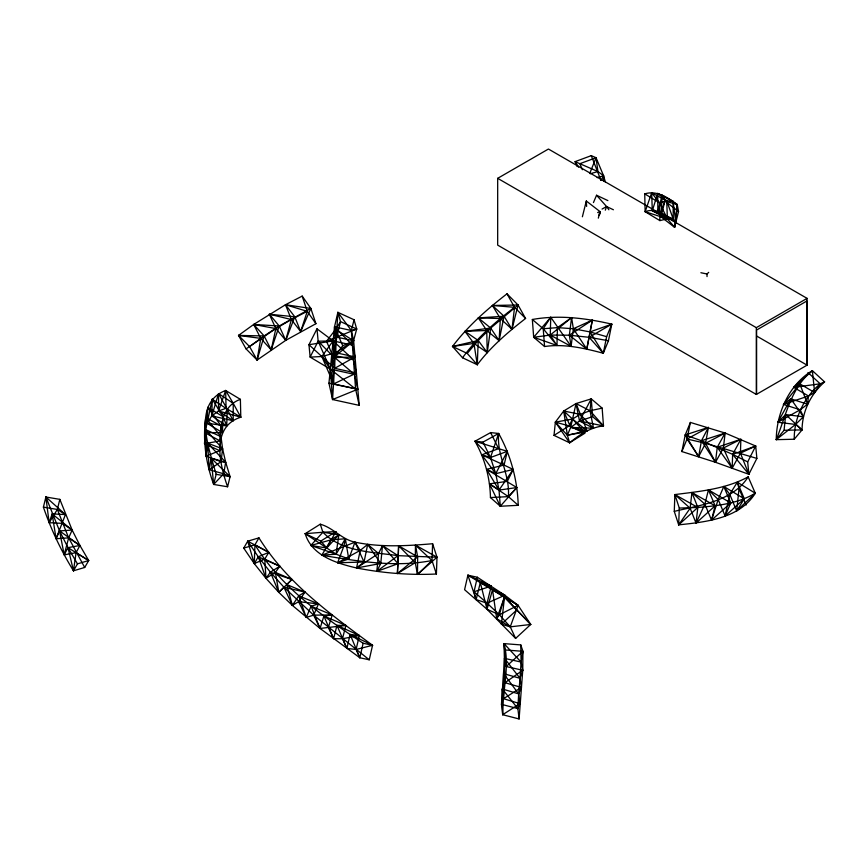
<?xml version="1.0" encoding="UTF-8"?>
<svg xmlns="http://www.w3.org/2000/svg" width="868" height="868" viewBox="0 0 868 868"><rect width="100%" height="100%" fill="white"/><g stroke="black" fill="none" stroke-linecap="round" stroke-linejoin="round"><path stroke-width="1.3" d="M500.304 506.25L489.509 483.856L507.324 481.317L513.216 469.458L504.058 465.074L486.579 469.306L516.829 487.556L500.304 506.25L499.013 490.094L495.736 473.689L490.496 457.512L474.97 441.237L482.999 442.105L498.644 433.468C496.518 455.179 510.156 474.633 508.377 496.626L518.229 505.317L500.304 506.25L490.453 497.559C490.062 477.856 484.735 458.358 474.97 441.237L490.615 432.589L498.644 433.468C510.894 455.407 517.436 480.243 518.229 505.317M501.454 704.349L502.68 714.711L519.889 703.633L503.516 698.697L503.603 673.633L504.97 682.725L522.753 670.259L506.163 666.537L504.492 658.356L520.04 678.331L503.603 673.633L518.663 693.89L502.279 688.953L503.516 698.697L521.408 687.423L520.04 678.331L521.082 662.067L504.492 658.356L501.454 704.349L517.881 708.603L519.889 703.633L518.663 693.89L520.04 678.331L522.753 670.259L521.082 662.067L504.026 643.622C510.2 666.689 502.149 691.123 502.68 714.711L519.097 718.964L522.753 670.259L522.937 651.325L520.767 644.913L504.026 643.622L504.97 682.725L521.408 687.423L518.663 693.89L517.881 708.603L519.097 718.964M603.466 180.913L603.596 175.781L596.045 157.716L591.282 155.643L575.093 161.643L577.144 166.526M436.398 574.008L431.993 560.522L432.6 543.726C406.832 545.961 380.52 547.502 355.012 542.164C341.612 539.408 333.388 527.809 320.281 524.196L305.189 533.679C311.862 555.77 336.448 563.278 356.574 567.976C382.831 573.097 409.663 575.31 436.398 574.008L437.005 557.213L432.6 543.726M674.273 511.371L674.881 494.576C699.749 491.386 725.789 489.107 748.162 476.857L755.279 493.219C739.417 518.641 705.847 521.983 678.678 524.858L674.273 511.371C699.955 505.219 732.972 501.27 748.162 476.857M678.678 524.858L690.136 508.214L691.926 492.536L704.87 504.199L711.554 520.127L715.124 505.805L691.926 492.536L697.829 507.454L678.678 524.858L679.297 508.073L674.881 494.576L697.829 507.454C717.521 505.87 737.995 503.538 755.279 493.219L737.344 482.217L729.728 494.304L725.127 515.993L744.299 498.807L737.344 482.217L739.015 488.695L746.133 505.046M258.946 537.856L254.953 544.779L254.248 563.571L265.988 578.348L278.802 592.345L292.364 605.408L320.042 628.454L359.819 657.749L369.247 659.799L372.556 645.293C330.589 614.37 286.885 582.938 258.946 537.856L247.716 541.187L243.724 548.109L254.248 563.571L264.751 559.111L268.798 552.341L254.953 544.779L243.724 548.109M507.01 293.818L514.54 307.305L512.001 329.287L504.037 316.234L478.322 317.905L490.691 328.071L487.23 352.592L478.225 340.495L452.499 346.462L467.223 353.417L477.291 364.734L478.225 340.495L490.691 328.071L518.044 304.994L507.01 293.818C486.97 309.279 467.787 326.173 452.499 346.462L462.557 357.779L477.291 364.734C490.789 346.831 507.943 332.151 525.574 318.48L518.044 304.994L492.384 305.471L500.348 318.523L512.001 329.287L518.044 304.994M328.939 383.222L357.811 389.222L333.627 383.927L331.728 355.012L354.524 374.412L357.811 389.222L332.563 399.54L328.939 383.222L334.516 326.813L337.88 312.339L351.345 330.491L353.634 340.798L359.211 405.367L332.563 399.54L337.88 312.339L354.057 319.76L356.694 329.015L352.408 345.128L355.023 356.943L353.46 359.775L356.423 373.088L354.524 374.412L330.328 369.117L310.136 357.106L308.965 344.704L316.983 328.82L333.117 340.907L353.46 359.775L331.728 355.012L318.155 341.211L316.983 328.82M776.252 439.664C776.469 413.07 789.175 384.448 812.372 370.647L824.6 381.909C810.842 393.996 802.151 411.443 802.065 429.888L794.231 439.241L776.252 439.664C786.104 415.577 790.759 387.757 812.372 370.647L814.629 392.51L808.477 396.003L783.435 404.412L800.188 409.783L803.432 416.781L795.555 424.441L776.252 439.664L784.075 430.3L785.692 414.579L803.432 416.781L790.813 398.835L783.435 404.412L799.84 383.873L814.629 392.51L820.195 383.797L824.6 381.909M794.231 439.241C794.003 417.899 804.061 397.577 820.195 383.797L807.967 372.546M554.023 435.389L555.357 422.141L563.712 410.998L576.037 403.555L591.271 398.879L602.153 408.134L603.488 425.917C590.403 427.316 579.531 434.684 569.614 442.799L554.023 435.389L569.115 425.906L572.533 419.049L580.117 414.351L590.023 410.77L602.153 408.134M603.488 425.917L592.605 416.662L579.52 421.023L591.271 398.879L590.023 410.77L593.506 428.239L570.667 427.414L563.712 410.998L580.117 414.351L593.506 428.239L579.52 421.023L576.037 403.555L590.023 410.77L603.488 425.917L579.52 421.023L570.667 427.414L567.368 435.204L569.614 442.799L584.707 433.316L584.544 432.112L572.533 419.049L563.712 410.998L567.368 435.204L584.544 432.112L569.115 425.906L555.357 422.141L569.614 442.799M739.015 488.695L736.682 510.894L755.279 493.219M530.728 624.461L504.514 597.151L518.077 605.311L499.36 614.761L487.035 609.293L492.525 589.773L518.077 605.311L510.254 626.848L496.691 618.7L504.514 597.151L530.728 624.461L510.254 626.848L501.422 624.146L504.514 597.151L467.895 575.202L464.586 589.697L487.035 609.293L515.625 638.414L530.728 624.461L518.077 605.311L504.861 595.242L477.335 577.242L467.895 575.202L476.141 599.625L487.078 603.162L499.36 614.761L510.254 626.848L515.625 638.414M674.61 227.329L677.235 204.544C668.056 197.568 656.772 190.07 644.729 193.879L645.152 211.716L659.886 220.602L667.373 218.823L673.275 219.246L675.749 222.197L674.61 227.329L660.96 216.772L662.186 195.246L677.235 204.544L678.537 211.553L674.61 227.329C667.025 218.454 658.465 206.508 645.152 211.716L651.662 192.826L666.732 200.833L673.08 201.311L675.749 222.197L657.879 211.325L657.684 193.401L673.08 201.311L673.275 219.246L652.302 210.816L651.662 192.826L659.463 202.765L667.373 218.823L645.152 211.716M73.465 570.797L76.08 552.677L79.91 545.473L72.153 530.055L59.838 499.36L45.895 497.017L43.4 507.129C51.028 529.382 61.107 550.768 73.465 570.797L84.695 567.466L88.699 560.544L79.91 545.473L59.566 530.912L45.895 497.017L65.447 514.561L56.073 538.724L68.659 537.867L79.91 545.473L68.008 547.654L64.178 554.858L76.08 552.677L88.699 560.544L77.469 563.864L73.465 570.797L68.008 547.654L59.566 530.912L72.153 530.055L68.659 537.867L64.178 554.858L59.566 530.912L56.073 538.724L52.167 513.899L65.447 514.561L57.342 509.462L43.4 507.129M326.487 341.254L356.694 329.015L340.516 321.594L336.806 337.12L333.605 357.605L355.023 356.943L334.679 368.325L308.965 344.704L333.117 340.907L352.408 345.128L334.516 326.813L335.742 352.723L333.605 357.605L326.487 341.254L335.634 329.417L340.516 321.594L337.88 312.339M302.183 296.096L307.261 311.341L300.664 331.587L294.784 316.787L269.33 314.216L279.214 325.999L264.143 335.959L238.537 335.406L249.572 346.582L257.102 360.057L260.747 338.379L253.684 324.458L285.485 304.733L302.183 296.096L310.842 308.444L315.919 323.688L285.746 340.354L257.102 360.057L246.067 348.893L238.537 335.406L253.684 324.458L279.214 325.999L310.842 308.444L300.664 331.587L291.366 319.532L285.485 304.733L310.842 308.444M506.185 650.034L522.937 651.325L521.082 662.067L520.767 644.913M533.679 337.272L556.952 345.475L557.462 327.627L571.6 317.579L573.357 328.733L571.09 346.354L550.757 317.221L533.679 337.272L550.247 335.07L569.343 335.2L589.112 337.305L603.293 353.254L606.634 336.665L611.788 324.144C585.846 318.122 558.786 314.726 532.344 319.489L533.679 337.272L544.561 346.527C564.374 343.609 584.229 348.155 603.293 353.254L608.446 340.733L611.788 324.144L590.012 331.934L573.357 328.733L557.462 327.627L543.227 328.744L532.344 319.489M681.868 451.555L685.221 434.955L690.375 422.434L725.149 433.045L755.702 446.011L756.874 458.412L748.867 474.297L715.46 462.275L681.868 451.555L687.022 439.024L690.375 422.434M359.819 657.749L350.097 634.432L372.556 645.293L356.108 649.47L346.885 648.429L350.097 634.432L359.319 635.485L342.48 638.75L333.605 638.707L336.979 625.372L359.319 635.485L356.108 649.47L359.819 657.749L363.128 643.253C322.429 616.237 280.982 587.18 254.953 544.779M477.335 577.242L474.026 591.748L476.141 599.625L480.308 582.569L491.245 586.106L487.078 603.162L487.035 609.293L480.308 582.569L504.861 595.242L499.36 614.761L496.691 618.7L492.525 589.773L504.861 595.242L487.078 603.162L474.026 591.748L491.245 586.106L467.895 575.202M599.094 215.383L599.962 211.553L586.312 201.007L582.385 216.783M45.895 497.017L49.129 522.699L52.167 513.899L72.153 530.055L62.409 523.361L49.129 522.699L57.342 509.462L59.838 499.36M240.805 417.193L226.071 408.307L218.541 410.998L225.647 390.47L233.242 403.36L233.199 420.763L218.541 410.998L218.573 393.595L227.188 409.186L226.732 425.895L211.792 415.913L218.541 410.998L240.805 417.193L233.242 403.36L218.573 393.595L211.792 415.913L207.094 423.269L212.248 399.204L223.098 416.705L222.382 432.6L207.094 423.269L207.821 407.374L221.112 425.938L220.147 440.933L204.533 443.667L205.759 429.66L222.588 448.832L219.788 450.709L204.533 443.667L205.738 417.638L221.014 436.702L222.588 448.832L225.669 462.199L223.705 473.798L213.647 484.442L216.143 474.329C209.21 449.179 191.578 403.631 225.647 390.47L240.382 399.345L240.805 417.193C210.631 426.774 219.658 464.445 227.59 486.774L213.647 484.442C205.89 463.067 202.591 440.26 205.738 417.638L221.112 425.938L222.382 432.6L204.772 432.644L207.821 407.374L223.098 416.705L226.732 425.895L207.094 423.269L204.772 432.644L220.147 440.933C220.353 424.994 222.816 405.508 240.382 399.345M227.59 486.774L230.085 476.673L225.669 462.199L207.626 443.201L206.074 456.101L221.047 461.722L225.669 462.199L211.141 458.13L209.188 469.729L223.705 473.798L230.085 476.673L211.141 458.13L213.647 484.442M598.323 218.128L599.962 211.553L597.651 212.584M660.96 216.772L664.888 201.007L662.186 195.246L657.879 211.325L673.275 219.246L666.732 200.833L657.684 193.401L652.302 210.816L667.373 218.823L666.732 200.833L659.463 202.765L644.729 193.879M354.057 319.76L351.345 330.491L355.587 389.048L359.211 405.367M257.102 360.057L264.143 335.959L253.684 324.458L275.85 328.571L285.746 340.354L294.784 316.787L285.485 304.733L307.261 311.341L315.919 323.688M498.644 433.468L490.496 457.512L481.773 454.832L498.612 448.647L507.335 451.327L504.058 465.074L481.773 454.832L495.736 473.689L513.216 469.458L499.013 490.094L489.509 483.856L508.377 496.626L516.829 487.556L499.013 490.094L486.579 469.306L495.736 473.689L507.335 451.327L490.496 457.512L482.999 442.105M664.888 201.007L660.7 212.899L675.749 222.197L677.235 204.544L664.888 201.007L678.537 211.553M605.289 210.164L606.613 206.562L596.555 195.246L593.452 202.58M589.773 173.329L596.045 157.716L579.857 163.705L582.363 169.716M355.023 356.943L335.742 352.723L333.117 340.907L318.155 341.211L310.136 357.106L321.822 356.52L335.742 352.723L353.634 340.798L335.634 329.417L336.806 337.12L353.634 340.798L333.605 357.605L342.751 345.779L353.634 340.798M687.022 439.024L705.586 443.288L715.46 462.275L723.359 448.051L725.149 433.045L701.463 440.738L698.664 456.633L687.022 439.024L708.386 427.392L701.463 440.738L715.46 462.275L717.25 447.27L740.871 439.251L732.635 454.365L748.867 474.297L747.684 461.906L755.702 446.011L732.635 454.365L701.463 440.738L685.221 434.955L698.664 456.633L705.586 443.288L708.386 427.392L685.221 434.955M335.883 531.607L326.748 547.99L310.766 545.484L322.907 532.247L335.883 531.607L320.78 541.089L305.189 533.679L322.907 532.247L338.9 534.753L336.057 554.185L321.746 555.238L331.066 539.842L338.9 534.753L326.748 547.99L305.189 533.679M600.949 180.403L603.596 175.781L597.933 171.549L575.093 161.643L578.565 167.198M543.227 328.744L550.757 317.221L550.247 335.07L556.952 345.475L543.227 328.744L544.561 346.527M321.822 356.52L333.117 340.907L334.679 368.325L356.423 373.088L333.627 383.927L321.822 356.52L330.328 369.117L355.587 389.048M462.557 357.779C476.749 338.01 495.346 322.039 514.54 307.305L525.574 318.48M467.223 353.417L478.225 340.495L464.933 331.316L490.691 328.071L499.111 340.668L504.037 316.234L492.384 305.471L514.54 307.305M286.798 584.587L304.961 592.085L298.744 595.828L292.364 605.408L286.798 584.587L291.941 579.499L270.393 572.196L265.988 578.348L258.295 556.8L279.811 566.218L275.416 572.381L265.988 578.348L264.751 559.111L279.811 566.218L270.393 572.196L283.955 587.245L292.364 605.408L298.592 601.665L304.961 592.085L283.955 587.245L278.802 592.345L270.393 572.196L258.295 556.8L247.716 541.187L268.798 552.341L258.295 556.8L254.248 563.571L247.716 541.187M707.029 276.577L706.997 273.984L708.7 272.346M431.993 560.522L417.475 574.442L415.273 562.67L415.457 545.126L437.005 557.213L417.475 574.442L417.66 556.887L415.457 545.126L431.993 560.522C395.19 567.705 358.137 561.238 321.746 555.238L355.012 542.164L360.198 550.399L356.574 567.976L380.759 563.484L382.506 545.571L397.967 555.65L437.005 557.213M501.422 624.146L516.525 610.204M522.937 651.325L506.163 666.537L504.026 643.622M812.372 370.647L793.688 387.367L808.477 396.003L807.565 404.217L800.188 409.783L777.815 422.239L795.555 424.441L802.065 429.888L784.075 430.3M249.572 346.582L264.143 335.959L271.207 349.869L279.214 325.999L285.746 340.354L291.366 319.532L307.261 311.341M246.067 348.893L275.85 328.571L291.366 319.532L269.33 314.216L275.85 328.571L271.207 349.869L260.747 338.379L238.537 335.406M611.788 324.144L589.112 337.305L586.779 349.11L569.343 335.2L571.6 317.579L550.247 335.07L571.09 346.354L569.343 335.2L592.356 320.129L589.112 337.305L608.446 340.733M497.679 178.331L548.435 149.036L807.077 298.364L807.077 365.157L756.332 394.452L497.679 245.123L497.679 178.331L756.332 327.659L807.077 298.364M602.056 209.069L606.613 206.562L613.416 209.763M755.702 446.011L740.426 453.129L732.191 468.232L717.25 447.27L725.149 433.045L705.586 443.288L756.874 458.412M590.218 173.741L597.933 171.549L596.045 157.716M597.162 177.614L603.596 175.781L605.452 182.247M356.694 329.015L351.345 330.491L334.516 326.813L336.806 337.12M452.499 346.462L473.939 343.413L487.23 352.592L486.742 330.502L478.322 317.905L500.348 318.523L499.111 340.668L486.742 330.502L464.933 331.316L473.939 343.413L477.291 364.734M820.195 383.797L793.688 387.367L799.84 383.873L807.565 404.217L790.813 398.835L777.815 422.239L785.692 414.579L802.065 429.888M490.453 497.559L508.377 496.626M679.297 508.073L697.829 507.454L696.038 523.133L715.124 505.805L708.44 489.877L730.758 502.963L725.127 515.993L718.183 499.512L708.44 489.877L704.87 504.199L696.038 523.133L690.136 508.214L674.881 494.576M216.143 474.329L230.085 476.673M700.888 272.726L706.997 273.984M363.128 643.253L372.556 645.293M606.634 336.665L590.012 331.934L592.356 320.129L573.357 328.733L586.779 349.11L590.012 331.934L603.293 353.254M474.97 441.237L498.612 448.647L490.615 432.589M596.555 195.246L607.882 200.595M569.115 425.906L584.707 433.316M747.684 461.906L732.635 454.365L732.191 468.232L723.359 448.051L740.871 439.251L740.426 453.129L748.867 474.297M756.755 336.1L807.077 365.157M88.699 560.544L68.008 547.654L77.469 563.864M369.247 659.799L313.652 615.141L283.955 587.245M320.78 541.089L326.748 547.99L336.057 554.185L348.741 558.992L355.012 542.164L364.05 561.997L356.574 567.976L378.556 553.502L382.506 545.571L398.032 563.69L397.381 573.564L415.273 562.67L398.618 545.777L397.381 573.564L417.66 556.887L398.618 545.777L398.032 563.69L376.81 571.415L378.556 553.502L367.674 544.42L360.198 550.399L337.641 562.8L343.912 545.983L345.377 538.789L331.066 539.842L310.766 545.484L336.057 554.185L345.377 538.789L348.741 558.992L337.641 562.8L364.05 561.997L367.674 544.42L380.759 563.484L376.81 571.415L397.967 555.65C372.394 551.929 342.046 552.189 322.907 532.247L320.281 524.196M517.881 708.603L502.279 688.953L502.68 714.711M606.613 206.562L608.88 209.774M84.695 567.466L68.659 537.867L57.342 509.462M335.634 329.417L342.751 345.779M318.155 341.211L330.328 369.117L333.627 383.927M591.282 155.643L600.83 180.045M331.728 355.012L334.679 368.325M591.271 398.879L592.605 416.662M330.328 369.117L332.563 399.54M586.312 201.007L586.627 206.421M659.463 202.765L659.886 220.602M225.647 390.47L226.071 408.307M599.962 211.553L599.962 214.157M806.806 365.309L806.806 301.044L756.603 330.024L756.603 394.289M756.332 327.659L756.332 394.452M212.248 399.204L211.792 415.913L233.199 420.763L227.188 409.186L212.248 399.204M221.014 436.702L219.788 450.709L206.074 456.101L205.759 429.66L221.014 436.702M222.588 448.832L221.047 461.722L209.188 469.729L207.626 443.201L222.588 448.832M576.037 403.555L570.667 427.414L587.072 430.756L576.037 403.555M345.855 625.416L342.48 638.75L346.885 648.429L336.979 625.372L345.855 625.416L323.905 615.987L320.042 628.454L345.855 625.416M332.216 614.956L328.354 627.423L333.605 638.707L323.905 615.987L332.216 614.956L311.091 606.19L306.241 617.43L313.652 615.141L332.216 614.956M718.183 499.512L711.554 520.127L730.758 502.963L723.814 486.492L718.183 499.512M318.513 603.9L313.652 615.141L320.042 628.454L311.091 606.19L318.513 603.9L298.744 595.828L306.241 617.43L298.592 601.665L318.513 603.9M744.299 498.807L736.682 510.894L729.728 494.304L723.814 486.492L744.299 498.807M291.941 579.499L278.802 592.345L275.416 572.381L291.941 579.499M587.072 430.756L567.368 435.204L555.357 422.141L572.533 419.049L587.072 430.756"/></g></svg>
